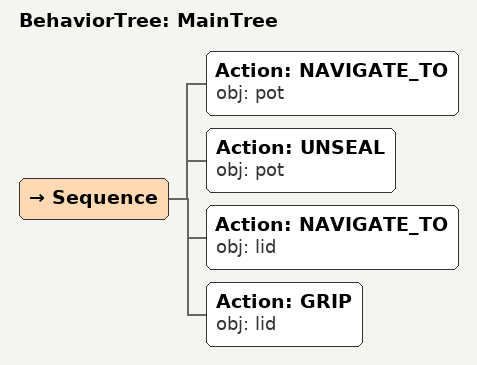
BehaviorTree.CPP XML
<root main_tree_to_execute="MainTree">
  <BehaviorTree ID="MainTree">
    <Sequence>
      <!-- Navigate to pot -->
      <Action ID="NAVIGATE_TO" obj="pot" />
      <!-- Unseal pot -->
      <Action ID="UNSEAL" obj="pot" />
      <!-- Navigate to lid -->
      <Action ID="NAVIGATE_TO" obj="lid" />
      <!-- Grip lid -->
      <Action ID="GRIP" obj="lid" />
    </Sequence>
  </BehaviorTree>
</root>
